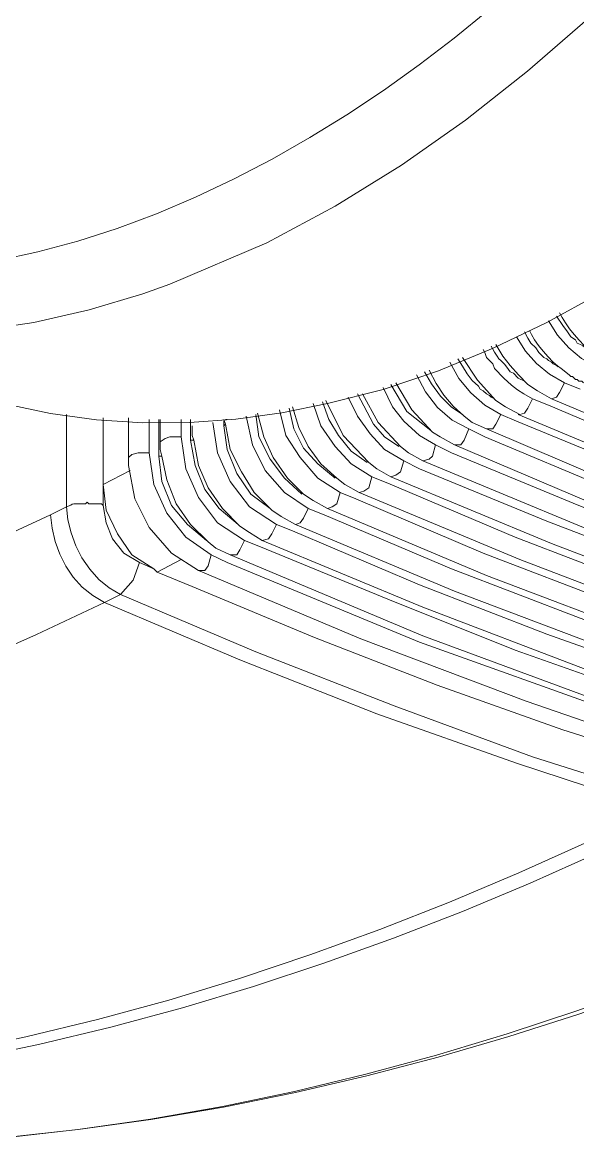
# Model space of a CAD drawing. Header units: millimetres. Extents: x 0 to 204, y 0 to 288.
# Drawn here: x 60.8 to 68.18, y 47.92 to 62.88 of the extents above; entities that cross this region are included whole.
import ezdxf

# ---------------------------------------------------------------- set-up
doc = ezdxf.new("R2010")
doc.units = ezdxf.units.MM

msp = doc.modelspace()

# ---------------------------------------------------------------- linework, layer by layer
at = {"color": 0, "lineweight": 0}
for points in [[(75.141667, 72.263), (74.677599, 71.366749), (74.181027, 70.46651), (73.652367, 69.566748), (73.092039, 68.671926), (72.500461, 67.786507), (71.878052, 66.914954), (71.22523, 66.061731), (70.542415, 65.231301), (69.830023, 64.428127), (69.088475, 63.656673), (68.318189, 62.921401), (67.519583, 62.226775), (66.693076, 61.577259), (65.839086, 60.977316), (64.958032, 60.431408), (64.050333, 59.944)], [(68.707, 64.643), (68.299516, 64.225615), (67.878715, 63.818145), (67.445335, 63.421782), (67.000115, 63.037721), (66.543794, 62.667155), (66.077111, 62.311278), (65.600804, 61.971283), (65.115612, 61.648363), (64.622274, 61.343713), (64.121528, 61.058525), (63.614113, 60.793993), (63.100769, 60.551312), (62.582232, 60.331673), (62.059243, 60.136272), (61.532541, 59.9663), (61.002862, 59.822953), (60.470948, 59.707423)], [(64.854667, 57.806167), (65.598243, 57.993798), (66.335589, 58.241076), (67.062625, 58.540509), (67.77527, 58.884608), (68.469443, 59.265881), (69.141065, 59.676837), (69.786056, 60.109985), (70.400333, 60.557833)], [(62.399333, 59.266667), (62.759167, 59.393667), (64.050333, 59.944)], [(62.399333, 59.266667), (61.683358, 59.051432), (60.947532, 58.886163), (60.198227, 58.774356), (59.441821, 58.719508), (58.684687, 58.725118), (57.9332, 58.794683), (57.193735, 58.9317), (56.472667, 59.139667)], [(68.368333, 58.4835), (68.33487, 58.499852), (68.313416, 58.514506), (68.299345, 58.528241), (68.288032, 58.541841), (68.274851, 58.556085), (68.255174, 58.571755), (68.224377, 58.589633), (68.177833, 58.6105), (68.156667, 58.652833), (68.093167, 58.695167), (68.050833, 58.758667), (67.987333, 58.843333), (67.902667, 58.970333)], [(68.3895, 58.4835), (68.332302, 58.523283), (68.269594, 58.579378), (68.204364, 58.647397), (68.139601, 58.722948), (68.078294, 58.801641), (68.023432, 58.879085), (67.978005, 58.950891), (67.945, 59.012667)], [(67.966167, 58.271833), (67.91597, 58.306366), (67.856761, 58.359443), (67.792658, 58.425932), (67.727777, 58.500698), (67.666237, 58.578605), (67.612154, 58.65452), (67.569647, 58.723308), (67.542833, 58.779833)], [(68.431833, 58.293), (68.237067, 58.403199), (68.065915, 58.547), (67.918972, 58.717259), (67.796833, 58.906833)], [(68.0085, 58.081333), (67.809318, 58.197386), (67.637951, 58.336656), (67.493108, 58.501723), (67.3735, 58.695167)], [(67.923833, 58.293), (67.902667, 58.314167), (67.860333, 58.335333), (67.839167, 58.3565), (67.796833, 58.377667), (67.775667, 58.398833), (67.733333, 58.42), (67.669833, 58.4835), (67.6275, 58.547), (67.564, 58.6105), (67.521667, 58.674), (67.479333, 58.758667)], [(67.585167, 57.869667), (67.470867, 57.934043), (67.385142, 57.987803), (67.304179, 58.051287), (67.204167, 58.144833), (67.077167, 58.271833), (67.056, 58.335333), (66.971333, 58.42), (66.950167, 58.4835), (66.929, 58.525833)], [(67.5005, 58.081333), (67.479333, 58.1025), (67.394667, 58.144833), (67.331167, 58.208333), (67.288833, 58.2295), (67.243771, 58.289949), (67.209855, 58.329645), (67.183413, 58.356376), (67.160775, 58.377931), (67.138269, 58.402099), (67.112224, 58.436669), (67.078969, 58.489428), (67.034833, 58.568167)], [(67.521667, 58.060167), (67.399165, 58.189631), (67.288569, 58.31033), (67.188689, 58.43824), (67.098333, 58.589333)], [(67.161833, 57.658), (66.951423, 57.785943), (66.762048, 57.948116), (66.603232, 58.139856), (66.4845, 58.3565)], [(67.077167, 57.869667), (67.034833, 57.890833), (67.013667, 57.912), (66.971333, 57.933167), (66.929, 57.9755), (66.886667, 57.996667), (66.8655, 58.039), (66.781776, 58.111149), (66.713497, 58.202116), (66.652428, 58.301483), (66.590333, 58.398833)], [(67.098333, 57.8485), (66.850816, 58.115068), (66.653833, 58.42)], [(66.7385, 57.4675), (66.515704, 57.583123), (66.319797, 57.753515), (66.158616, 57.960816), (66.04, 58.187167)], [(66.653833, 57.658), (66.499945, 57.764263), (66.360146, 57.90565), (66.24019, 58.066087), (66.145833, 58.2295)], [(66.675, 57.636833), (66.527826, 57.77144), (66.405654, 57.91544), (66.301739, 58.073594), (66.209333, 58.250667)], [(67.966167, 58.271833), (68.072, 58.187167)], [(68.2625, 58.081333), (68.241333, 58.1025), (68.199, 58.1025), (68.177833, 58.123667), (68.156667, 58.123667), (68.114333, 58.166), (68.093167, 58.166), (68.072, 58.187167)], [(66.2305, 57.446333), (65.913, 57.700333), (65.701333, 58.060167)], [(66.251667, 57.425167), (65.9765, 57.7215), (65.764833, 58.081333)], [(67.521667, 58.060167), (67.648667, 57.9755)], [(67.839167, 57.869667), (67.902667, 57.890833), (67.945, 57.954333), (68.0085, 58.081333)], [(68.0085, 58.081333), (68.220167, 57.996667)], [(59.965167, 57.9755), (60.562015, 57.802564), (61.16874, 57.674751), (61.782451, 57.591182), (62.400259, 57.550976), (63.019275, 57.553252), (63.636608, 57.597129), (64.249368, 57.681728), (64.854667, 57.806167)], [(65.870667, 57.044167), (65.616667, 57.192333), (65.426167, 57.404), (65.256833, 57.636833), (65.129833, 57.890833)], [(65.807167, 57.234667), (65.616667, 57.361667), (65.4685, 57.531), (65.256833, 57.933167)], [(65.828333, 57.234667), (65.532, 57.552167), (65.320333, 57.933167)], [(66.294, 57.255833), (66.082333, 57.382833), (65.870667, 57.573333), (65.7225, 57.763833), (65.5955, 58.017833)], [(67.839167, 57.869667), (67.648667, 57.9755)], [(64.9605, 56.811333), (64.727667, 57.001833), (64.537167, 57.2135), (64.410167, 57.4675), (64.346667, 57.742667)], [(64.981667, 56.811333), (64.77, 57.001833), (64.600667, 57.234667), (64.473667, 57.488667), (64.389, 57.763833)], [(65.447333, 56.8325), (65.172167, 57.001833), (64.9605, 57.234667), (64.77, 57.509833), (64.664167, 57.806167)], [(65.383833, 57.023), (65.172167, 57.171167), (65.002833, 57.382833), (64.875833, 57.5945), (64.791167, 57.827333)], [(65.405, 57.023), (65.066333, 57.382833), (64.8335, 57.8485)], [(67.098333, 57.8485), (67.225333, 57.763833)], [(67.415833, 57.658), (67.225333, 57.763833)], [(67.415833, 57.658), (67.479333, 57.679167), (67.521667, 57.742667), (67.585167, 57.869667)], [(67.585167, 57.869667), (67.796833, 57.785)], [(74.654833, 55.223833), (72.919167, 55.795333), (71.1835, 56.409167), (69.490167, 57.065333), (67.796833, 57.785)], [(67.839167, 57.869667), (69.955833, 56.980667), (72.136, 56.155167), (74.316167, 55.414333)], [(61.383333, 57.658), (61.383333, 56.430333)], [(61.870167, 57.615667), (61.870167, 56.4515)], [(62.208833, 57.0865), (62.208833, 57.615667)], [(62.484, 57.15), (62.484, 57.5945)], [(62.611, 57.5945), (62.611, 57.107667)], [(62.632167, 57.298167), (62.632167, 57.5945)], [(62.907333, 57.361667), (62.907333, 57.5945)], [(63.034333, 57.5945), (63.034333, 57.319333)], [(63.478833, 57.5945), (63.5, 57.531)], [(63.5, 57.5945), (63.521167, 57.5945)], [(64.600667, 56.409167), (64.283167, 56.620833), (64.029167, 56.917167), (63.859833, 57.255833), (63.775167, 57.636833)], [(64.516, 56.599667), (64.283167, 56.811333), (64.092667, 57.065333), (63.9445, 57.361667), (63.902167, 57.658)], [(64.537167, 56.599667), (64.3255, 56.811333), (64.135, 57.0865), (64.008, 57.361667), (63.923333, 57.679167)], [(65.024, 56.620833), (64.727667, 56.811333), (64.494833, 57.0865), (64.304333, 57.382833), (64.219667, 57.7215)], [(66.675, 57.636833), (66.780833, 57.552167)], [(66.971333, 57.4675), (67.056, 57.4675), (67.098333, 57.531), (67.161833, 57.658)], [(67.161833, 57.658), (67.3735, 57.573333)], [(67.394667, 57.658), (69.5325, 56.769), (71.6915, 55.9435), (73.892833, 55.202667)], [(63.0555, 57.509833), (63.0555, 57.382833)], [(64.177333, 56.1975), (63.8175, 56.430333), (63.5635, 56.769), (63.394167, 57.15), (63.330667, 57.552167)], [(63.478833, 57.573333), (63.478833, 57.509833)], [(63.5, 57.531), (63.478833, 57.509833)], [(64.092667, 56.409167), (63.838667, 56.599667), (63.648167, 56.874833), (63.521167, 57.192333), (63.478833, 57.509833)], [(64.113833, 56.388), (63.881, 56.620833), (63.711667, 56.896), (63.5635, 57.192333), (63.5, 57.531)], [(66.251667, 57.425167), (66.3575, 57.361667)], [(66.548, 57.255833), (66.632667, 57.255833), (66.675, 57.319333), (66.7385, 57.4675)], [(66.7385, 57.4675), (66.950167, 57.361667)], [(66.971333, 57.4675), (66.780833, 57.552167)], [(66.971333, 57.4675), (69.109167, 56.557333), (71.268167, 55.753), (73.4695, 54.991)], [(74.2315, 55.012167), (72.495833, 55.583667), (70.760167, 56.1975), (69.066833, 56.874833), (67.3735, 57.573333)], [(62.632167, 57.298167), (62.695667, 57.3405), (62.759167, 57.361667), (62.907333, 57.361667)], [(62.632167, 57.298167), (62.632167, 57.192333)], [(63.754, 55.985833), (63.394167, 56.218667), (63.140167, 56.557333), (62.970833, 56.938333), (62.907333, 57.361667)], [(63.669333, 56.1975), (63.415333, 56.409167), (63.224833, 56.663167), (63.097833, 56.980667), (63.034333, 57.319333)], [(63.076667, 57.319333), (63.034333, 57.319333)], [(63.0555, 57.382833), (63.076667, 57.319333)], [(63.6905, 56.176333), (63.457667, 56.409167), (63.267167, 56.684333), (63.140167, 56.980667), (63.076667, 57.319333)], [(66.548, 57.255833), (66.3575, 57.361667)], [(73.808167, 54.8005), (72.0725, 55.372), (70.336833, 55.985833), (68.622333, 56.663167), (66.950167, 57.361667)], [(62.208833, 57.0865), (62.251167, 57.128833), (62.335833, 57.15), (62.484, 57.15)], [(63.3095, 55.795333), (62.970833, 56.028167), (62.716833, 56.345667), (62.5475, 56.726667), (62.484, 57.15)], [(62.632167, 57.192333), (62.653333, 57.107667)], [(65.828333, 57.234667), (65.934167, 57.15)], [(66.124667, 57.044167), (65.934167, 57.15)], [(66.124667, 57.044167), (66.209333, 57.065333), (66.251667, 57.107667), (66.294, 57.255833)], [(66.294, 57.255833), (66.505667, 57.15)], [(73.384833, 54.61), (71.649167, 55.160333), (69.9135, 55.774167), (68.199, 56.4515), (66.505667, 57.15)], [(66.548, 57.255833), (68.685833, 56.345667), (70.844833, 55.541333), (73.046167, 54.779333)], [(62.208833, 57.0865), (62.208833, 56.980667)], [(63.140167, 55.583667), (62.780333, 55.8165), (62.484, 56.155167), (62.2935, 56.536167), (62.208833, 56.980667)], [(63.246, 55.985833), (62.992, 56.1975), (62.780333, 56.4515), (62.653333, 56.769), (62.611, 57.107667)], [(62.653333, 57.107667), (62.611, 57.107667)], [(63.267167, 55.964667), (63.034333, 56.1975), (62.843833, 56.472667), (62.716833, 56.790167), (62.653333, 57.107667)], [(65.405, 57.023), (65.510833, 56.938333)], [(65.701333, 56.8325), (65.764833, 56.853667), (65.828333, 56.896), (65.870667, 57.044167)], [(65.870667, 57.044167), (66.082333, 56.938333)], [(66.124667, 57.044167), (68.2625, 56.155167), (70.4215, 55.329667), (72.622833, 54.588833)], [(62.23, 56.917167), (61.870167, 56.726667)], [(65.278, 56.620833), (65.3415, 56.642), (65.405, 56.684333), (65.447333, 56.8325)], [(65.447333, 56.8325), (65.659, 56.747833)], [(65.701333, 56.8325), (65.510833, 56.938333)], [(65.701333, 56.8325), (67.839167, 55.9435), (69.998167, 55.118), (72.178333, 54.377167)], [(72.9615, 54.398333), (71.225833, 54.948667), (69.490167, 55.583667), (67.775667, 56.239833), (66.082333, 56.938333)], [(62.5475, 55.604833), (62.251167, 55.795333), (62.060667, 56.0705), (61.9125, 56.388), (61.870167, 56.726667)], [(64.981667, 56.811333), (65.0875, 56.726667)], [(65.278, 56.620833), (65.0875, 56.726667)], [(72.538167, 54.186667), (70.781333, 54.758167), (69.066833, 55.372), (67.352333, 56.028167), (65.659, 56.747833)], [(64.537167, 56.599667), (64.664167, 56.515)], [(64.854667, 56.409167), (64.918167, 56.430333), (64.981667, 56.472667), (65.024, 56.620833)], [(65.024, 56.620833), (65.235667, 56.536167)], [(72.114833, 53.975), (70.358, 54.5465), (68.6435, 55.160333), (66.929, 55.8165), (65.235667, 56.536167)], [(65.278, 56.620833), (67.415833, 55.731833), (69.574833, 54.906333), (71.755, 54.1655)], [(61.171667, 56.3245), (61.383333, 56.430333)], [(61.870167, 56.4515), (61.849, 56.472667), (61.679667, 56.472667), (61.6585, 56.493833), (61.637333, 56.472667), (61.5315, 56.472667), (61.48027, 56.473493), (61.461121, 56.467375), (61.44012, 56.453319), (61.383333, 56.430333)], [(61.383333, 56.430333), (61.402536, 56.25761), (61.444088, 56.083928), (61.506923, 55.913652), (61.589973, 55.751148), (61.692172, 55.600782), (61.812454, 55.466919), (61.949753, 55.353926), (62.103, 55.266167)], [(61.870167, 56.4515), (61.9125, 56.218667), (61.997167, 56.007), (62.145333, 55.8165), (62.357, 55.6895)], [(64.113833, 56.388), (64.240833, 56.303333)], [(64.431333, 56.1975), (64.494833, 56.218667), (64.537167, 56.282167), (64.600667, 56.409167)], [(64.600667, 56.409167), (64.812333, 56.3245)], [(64.854667, 56.409167), (64.664167, 56.515)], [(64.854667, 56.409167), (66.971333, 55.520167), (69.1515, 54.694667), (71.331667, 53.953833)], [(58.293, 55.0545), (59.7535, 55.668333), (61.171667, 56.3245)], [(61.171667, 56.3245), (61.191781, 56.146278), (61.232372, 55.971347), (61.293179, 55.802733), (61.373941, 55.643462), (61.474398, 55.496561), (61.594289, 55.365055), (61.733354, 55.25197), (61.891333, 55.160333)], [(64.431333, 56.1975), (64.240833, 56.303333)], [(71.6915, 53.763333), (69.934667, 54.334833), (68.220167, 54.948667), (66.505667, 55.604833), (64.812333, 56.3245)], [(63.6905, 56.176333), (63.8175, 56.091667)], [(63.986833, 55.985833), (63.8175, 56.091667)], [(63.986833, 55.985833), (64.0715, 56.007), (64.113833, 56.0705), (64.177333, 56.1975)], [(64.177333, 56.1975), (64.389, 56.112833)], [(71.247, 53.551667), (69.511333, 54.123167), (67.775667, 54.737), (66.082333, 55.393167), (64.389, 56.112833)], [(64.431333, 56.1975), (66.548, 55.3085), (68.728167, 54.483), (70.908333, 53.742167)], [(63.267167, 55.964667), (63.373, 55.88)], [(63.5635, 55.795333), (63.648167, 55.795333), (63.6905, 55.858833), (63.754, 55.985833)], [(63.754, 55.985833), (63.965667, 55.901167)], [(63.986833, 55.985833), (66.124667, 55.096833), (68.283667, 54.271333), (70.485, 53.5305)], [(63.140167, 55.583667), (63.224833, 55.583667), (63.267167, 55.647167), (63.3095, 55.795333)], [(63.3095, 55.795333), (63.521167, 55.6895)], [(63.5635, 55.795333), (63.373, 55.88)], [(63.5635, 55.795333), (66.124667, 54.715833), (68.707, 53.763333)], [(70.823667, 53.34), (69.088, 53.9115), (67.352333, 54.525333), (65.659, 55.202667), (63.965667, 55.901167)], [(62.357, 55.6895), (62.272333, 55.456667), (62.103, 55.266167)], [(62.357, 55.6895), (62.5475, 55.604833)], [(62.907333, 55.731833), (62.589833, 55.5625)], [(63.521167, 55.6895), (66.082333, 54.631167), (68.685833, 53.699833)], [(62.5475, 55.604833), (62.589833, 55.5625)], [(62.589833, 55.5625), (63.0555, 55.372)], [(63.140167, 55.583667), (65.299167, 54.6735), (67.5005, 53.848), (69.701833, 53.086)], [(63.0555, 55.372), (64.685333, 54.694667), (66.315167, 54.059667), (67.987333, 53.467), (69.6595, 52.937833)], [(61.891333, 55.160333), (62.103, 55.266167)], [(69.447833, 52.5145), (67.585167, 53.107167), (65.743667, 53.7845), (63.902167, 54.504167), (62.103, 55.266167)], [(46.587833, 51.392667), (47.591326, 51.399702), (48.589164, 51.442305), (49.581216, 51.51938), (50.567349, 51.629833), (51.547431, 51.772569), (52.521332, 51.946493), (53.488918, 52.150512), (54.450059, 52.383531), (55.404623, 52.644455), (56.352478, 52.93219), (57.293491, 53.245641), (58.227532, 53.583714), (59.154469, 53.945314), (60.074169, 54.329347), (60.986501, 54.734718), (61.891333, 55.160333)], [(61.891333, 55.160333), (63.6905, 54.398333), (65.510833, 53.678667), (67.3735, 53.0225), (69.236167, 52.408667)], [(69.236167, 52.408667), (68.321288, 51.973585), (67.403028, 51.561508), (66.480922, 51.173134), (65.554506, 50.809161), (64.623318, 50.470286), (63.686893, 50.157207), (62.744768, 49.870622), (61.79648, 49.611227), (60.841565, 49.379721), (59.879559, 49.176802), (58.91, 49.003167), (57.932423, 48.859513), (56.946364, 48.746538), (55.951361, 48.664941), (54.94695, 48.615418), (53.932667, 48.598667)], [(69.320833, 52.239333), (68.44527, 51.822129), (67.555147, 51.424301), (66.651611, 51.047003), (65.735812, 50.691389), (64.808898, 50.358611), (63.872019, 50.049824), (62.926322, 49.76618), (61.972957, 49.508833), (61.013073, 49.278937), (60.047818, 49.077645), (59.078341, 48.90611), (58.105791, 48.765486), (57.131316, 48.656927), (56.156066, 48.581585), (55.181189, 48.540613), (54.207833, 48.535167)], [(57.636833, 47.921333), (58.615801, 47.92525), (59.592177, 47.964775), (60.56542, 48.038703), (61.534989, 48.145832), (62.500344, 48.28496), (63.460943, 48.454882), (64.416245, 48.654397), (65.365709, 48.8823), (66.308795, 49.137389), (67.24496, 49.418462), (68.173664, 49.724314), (69.094367, 50.053743), (70.006526, 50.405546), (70.9096, 50.778519), (71.80305, 51.171461), (72.686333, 51.583167)], [(72.728667, 51.519667), (71.842707, 51.109743), (70.946295, 50.720121), (70.040035, 50.351735), (69.124529, 50.005522), (68.200381, 49.68242), (67.268194, 49.383363), (66.32857, 49.109289), (65.382114, 48.861133), (64.429427, 48.639833), (63.471113, 48.446325), (62.507775, 48.281544), (61.540016, 48.146428), (60.56844, 48.041912), (59.593648, 47.968934), (58.616245, 47.928429), (57.636833, 47.921333)]]:
    msp.add_lwpolyline(points, dxfattribs=at)

doc.saveas('drawing.dxf')
